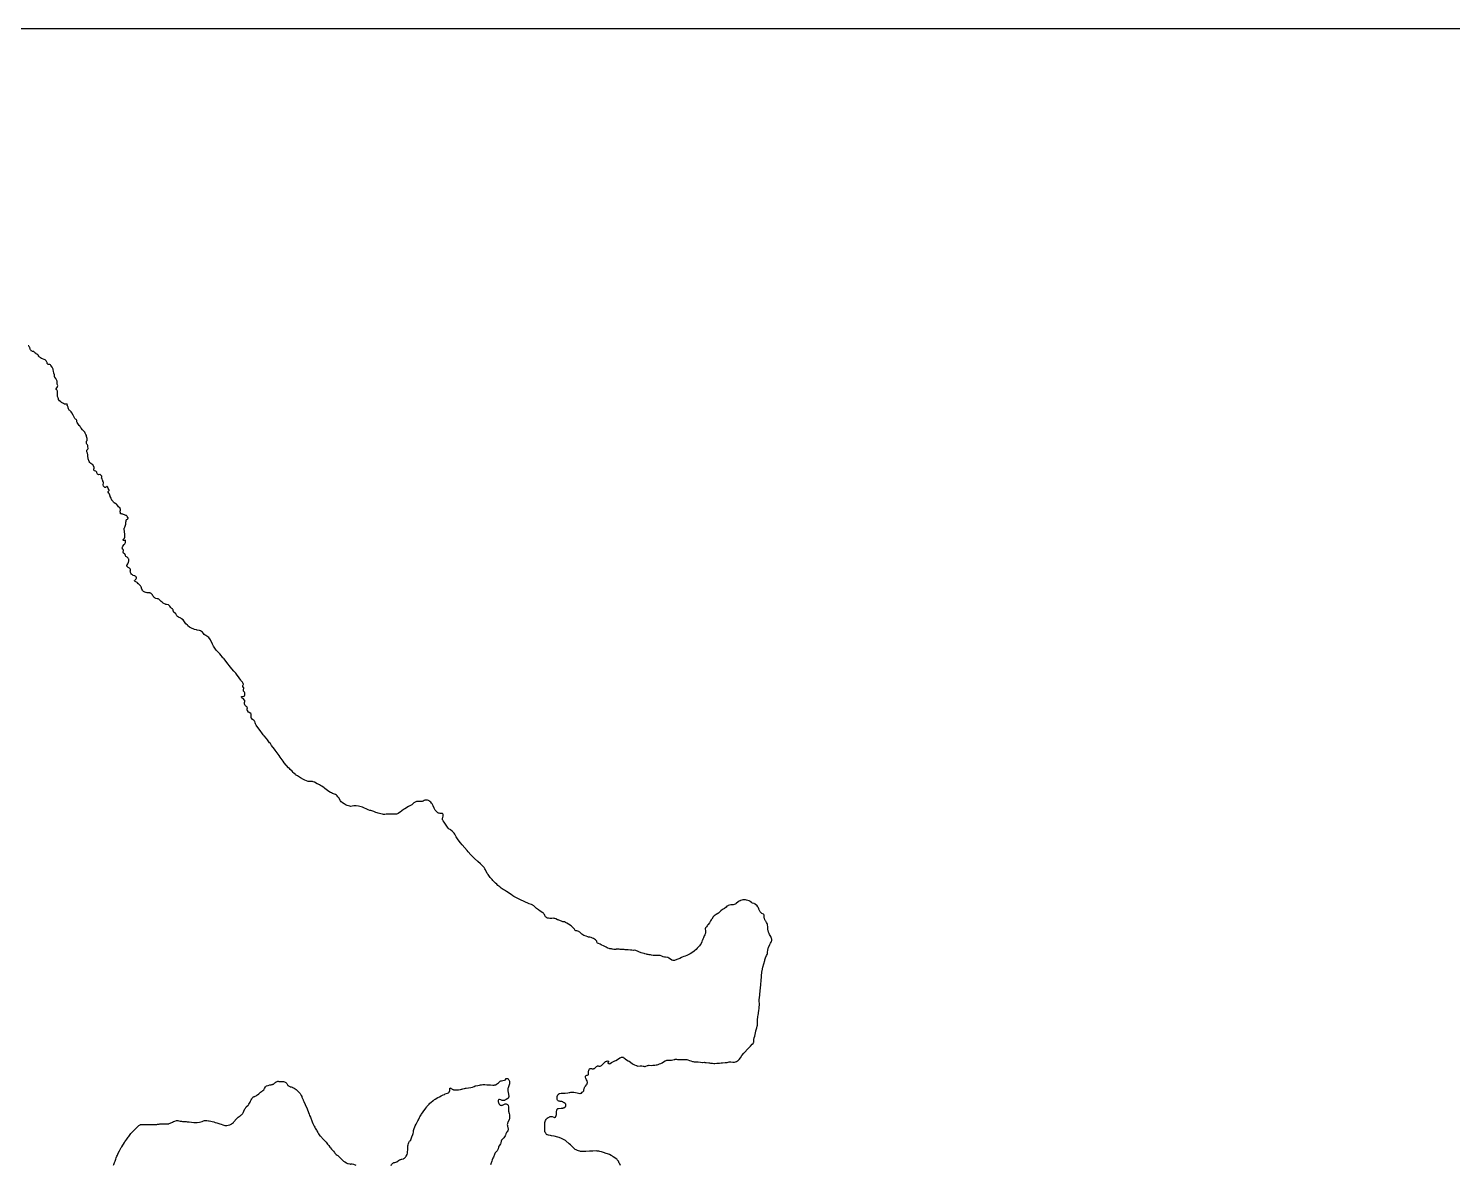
# Model space of a CAD drawing. Extents: x 0 to 800, y 146 to 730.
# Drawn here: x 416.1 to 543.7, y 628.1 to 730 of the extents above; entities that cross this region are included whole.
import ezdxf

# ---------------------------------------------------------------- set-up
doc = ezdxf.new("R2010")
doc.units = 0
doc.layers.get('0').update_dxf_attribs({"linetype": 'CONTINUOUS'})

msp = doc.modelspace()

# ---------------------------------------------------------------- linework, layer by layer
at = {"color": 7}
msp.add_lwpolyline([(0, 730), (800, 730), (800, 146), (0, 146), (0, 730)], dxfattribs=at)
at = {"color": 3}
for points in [[(469.146875, 628.03125), (469.071875, 628.159375), (469.025, 628.24375), (468.95, 628.403125), (468.921875, 628.45), (468.85, 628.53125), (468.79375, 628.584375), (468.48125, 628.803125), (468.40625, 628.85625), (468.290625, 628.91875), (468.1375, 628.996875), (468.075, 629.025), (467.76875, 629.1375), (467.709375, 629.1625), (467.51875, 629.228125), (467.425, 629.25625), (467.296875, 629.284375), (467.19375, 629.303125), (467.040625, 629.31875), (466.95625, 629.325), (466.66875, 629.303125), (466.346875, 629.296875), (466.0375, 629.275), (465.928125, 629.26875), (465.771875, 629.26875), (465.559375, 629.2875), (465.484375, 629.3), (465.371875, 629.33125), (465.275, 629.371875), (465.159375, 629.425), (465.08125, 629.46875), (465.015625, 629.515625), (464.8375, 629.69375), (464.74375, 629.778125), (464.64375, 629.884375), (464.528125, 629.978125), (464.24375, 630.228125), (464.2, 630.25625), (464.090625, 630.321875), (463.9625, 630.39375), (463.859375, 630.440625), (463.628125, 630.53125), (463.515625, 630.56875), (463.178125, 630.640625), (462.953125, 630.675), (462.85, 630.7), (462.66875, 630.753125), (462.59375, 630.76875), (462.546875, 630.784375), (462.50625, 630.815625), (462.46875, 630.85625), (462.428125, 630.915625), (462.390625, 630.99375), (462.3625, 631.084375), (462.346875, 631.19375), (462.340625, 631.271875), (462.3375, 631.540625), (462.340625, 631.625), (462.3375, 631.7125), (462.340625, 631.759375), (462.35625, 631.875), (462.38125, 631.971875), (462.4125, 632.05), (462.459375, 632.1375), (462.5125, 632.2125), (462.575, 632.271875), (462.659375, 632.325), (462.73125, 632.36875), (462.784375, 632.390625), (462.834375, 632.40625), (462.890625, 632.415625), (462.946875, 632.4125), (463.00625, 632.403125), (463.15625, 632.346875), (463.2125, 632.3375), (463.2625, 632.340625), (463.2875, 632.346875), (463.303125, 632.365625), (463.353125, 632.5125), (463.384375, 632.584375), (463.39375, 632.603125), (463.403125, 632.69375), (463.4, 632.828125), (463.40625, 632.890625), (463.415625, 632.95), (463.434375, 633.021875), (463.446875, 633.05), (463.45625, 633.06875), (463.490625, 633.10625), (463.528125, 633.128125), (463.578125, 633.140625), (463.803125, 633.15625), (463.971875, 633.171875), (464.003125, 633.18125), (464.065625, 633.209375), (464.20625, 633.303125), (464.240625, 633.3375), (464.246875, 633.3625), (464.23125, 633.459375), (464.221875, 633.5125), (464.203125, 633.55625), (464.16875, 633.59375), (464.075, 633.6375), (464.025, 633.665625), (463.95625, 633.728125), (463.934375, 633.746875), (463.878125, 633.76875), (463.7375, 633.771875), (463.671875, 633.78125), (463.6125, 633.79375), (463.559375, 633.8125), (463.521875, 633.84375), (463.4875, 633.88125), (463.4625, 633.934375), (463.453125, 633.996875), (463.45, 634.0625), (463.453125, 634.1375), (463.471875, 634.21875), (463.5, 634.290625), (463.53125, 634.353125), (463.565625, 634.403125), (463.609375, 634.44375), (463.653125, 634.46875), (463.709375, 634.4875), (463.80625, 634.5), (464.078125, 634.5), (464.175, 634.50625), (464.425, 634.55), (464.534375, 634.5625), (464.603125, 634.571875), (464.66875, 634.59375), (464.73125, 634.60625), (464.7875, 634.6125), (464.86875, 634.6125), (464.95625, 634.6), (465.2375, 634.53125), (465.484375, 634.484375), (465.534375, 634.48125), (465.5875, 634.496875), (465.63125, 634.51875), (465.709375, 634.6), (465.746875, 634.634375), (465.80625, 634.678125), (465.84375, 634.71875), (465.8625, 634.765625), (465.8875, 634.925), (465.896875, 634.975), (465.91875, 635.028125), (465.95, 635.084375), (465.9875, 635.1375), (466.08125, 635.25), (466.115625, 635.3), (466.14375, 635.346875), (466.159375, 635.4), (466.165625, 635.44375), (466.165625, 635.5), (466.1625, 635.55), (466.140625, 635.628125), (466.1, 635.715625), (466.059375, 635.7875), (466.034375, 635.8375), (466, 635.95625), (465.996875, 635.98125), (466.00625, 636.028125), (466.065625, 636.084375), (466.125, 636.121875), (466.153125, 636.13125), (466.1875, 636.1375), (466.240625, 636.16875), (466.25625, 636.190625), (466.271875, 636.240625), (466.265625, 636.309375), (466.259375, 636.346875), (466.259375, 636.45), (466.265625, 636.490625), (466.284375, 636.55625), (466.321875, 636.628125), (466.3625, 636.68125), (466.421875, 636.7125), (466.49375, 636.71875), (466.53125, 636.715625), (466.5875, 636.7), (466.653125, 636.696875), (466.703125, 636.703125), (466.746875, 636.7125), (466.803125, 636.734375), (466.865625, 636.784375), (466.978125, 636.896875), (467.0375, 636.940625), (467.06875, 636.95), (467.1, 636.953125), (467.134375, 636.95), (467.2, 636.925), (467.278125, 636.91875), (467.309375, 636.91875), (467.378125, 636.95), (467.440625, 636.99375), (467.4875, 637.040625), (467.525, 637.090625), (467.7, 637.2625), (467.803125, 637.34375), (467.83125, 637.3625), (467.8875, 637.384375), (467.93125, 637.39375), (467.990625, 637.396875), (468.021875, 637.39375), (468.046875, 637.384375), (468.065625, 637.365625), (468.071875, 637.346875), (468.075, 637.321875), (468.065625, 637.29375), (468.015625, 637.221875), (468.009375, 637.190625), (468.046875, 637.159375), (468.1125, 637.153125), (468.178125, 637.165625), (468.20625, 637.178125), (468.334375, 637.259375), (468.390625, 637.29375), (468.634375, 637.4), (468.721875, 637.440625), (468.878125, 637.53125), (469.08125, 637.665625), (469.165625, 637.7125), (469.234375, 637.7375), (469.303125, 637.74375), (469.39375, 637.728125), (469.446875, 637.68125), (469.534375, 637.6125), (469.596875, 637.56875), (469.821875, 637.421875), (469.9, 637.365625), (470.190625, 637.178125), (470.284375, 637.121875), (470.40625, 637.05625), (470.53125, 637), (470.578125, 636.98125), (470.7, 636.94375), (470.890625, 636.9625), (470.946875, 636.96875), (470.996875, 636.965625), (471.05, 636.95625), (471.1625, 636.928125), (471.228125, 636.91875), (471.284375, 636.9125), (471.340625, 636.915625), (471.396875, 636.928125), (471.5625, 636.9875), (471.621875, 637.00625), (471.675, 637.015625), (471.703125, 637.015625), (471.884375, 637.00625), (472.028125, 637.009375), (472.1375, 637.015625), (472.2125, 637.025), (472.321875, 637.04375), (472.41875, 637.065625), (472.515625, 637.090625), (472.628125, 637.128125), (472.740625, 637.16875), (472.878125, 637.225), (473.09375, 637.365625), (473.13125, 637.396875), (473.16875, 637.421875), (473.234375, 637.453125), (473.290625, 637.46875), (473.334375, 637.478125), (473.384375, 637.478125), (473.478125, 637.465625), (473.565625, 637.465625), (473.709375, 637.48125), (473.934375, 637.53125), (473.99375, 637.540625), (474.0375, 637.546875), (474.15, 637.546875), (474.259375, 637.54375), (474.428125, 637.525), (474.503125, 637.51875), (474.64375, 637.51875), (474.846875, 637.534375), (474.98125, 637.534375), (475.078125, 637.525), (475.18125, 637.496875), (475.334375, 637.440625), (475.45625, 637.403125), (475.6, 637.359375), (475.64375, 637.35), (475.734375, 637.33125), (475.815625, 637.31875), (476.09375, 637.30625), (476.31875, 637.28125), (476.4875, 637.271875), (476.509375, 637.275), (476.6625, 637.278125), (476.70625, 637.275), (476.83125, 637.259375), (477.053125, 637.24375), (477.103125, 637.2375), (477.21875, 637.2125), (477.353125, 637.19375), (477.396875, 637.1875), (477.50625, 637.18125), (477.5875, 637.18125), (477.78125, 637.190625), (478.00625, 637.209375), (478.153125, 637.21875), (478.29375, 637.228125), (478.515625, 637.253125), (478.690625, 637.275), (478.89375, 637.309375), (478.971875, 637.31875), (479.025, 637.31875), (479.215625, 637.3), (479.3, 637.296875), (479.34375, 637.303125), (479.45625, 637.328125), (479.534375, 637.35625), (479.621875, 637.396875), (479.68125, 637.434375), (479.7125, 637.459375), (479.746875, 637.49375), (479.765625, 637.515625), (479.8875, 637.69375), (480.021875, 637.88125), (480.19375, 638.1), (480.25, 638.171875), (480.540625, 638.48125), (480.615625, 638.559375), (480.79375, 638.7375), (480.95625, 638.89375), (481.021875, 638.96875), (481.075, 639.059375), (481.08125, 639.08125), (481.0875, 639.125), (481.084375, 639.33125), (481.13125, 639.471875), (481.16875, 639.6125), (481.19375, 639.690625), (481.20625, 639.740625), (481.21875, 639.821875), (481.228125, 639.88125), (481.253125, 639.971875), (481.265625, 640.05), (481.28125, 640.10625), (481.309375, 640.184375), (481.359375, 640.359375), (481.403125, 640.521875), (481.41875, 640.6), (481.425, 640.68125), (481.428125, 640.75625), (481.425, 640.915625), (481.43125, 641.046875), (481.459375, 641.378125), (481.478125, 641.509375), (481.503125, 641.640625), (481.5125, 641.70625), (481.534375, 641.9125), (481.559375, 642.103125), (481.584375, 642.315625), (481.5875, 642.375), (481.590625, 642.534375), (481.58125, 642.765625), (481.584375, 642.878125), (481.625, 643.30625), (481.66875, 643.7375), (481.69375, 643.9), (481.703125, 643.978125), (481.71875, 644.184375), (481.721875, 644.23125), (481.721875, 644.290625), (481.74375, 644.575), (481.765625, 644.96875), (481.7875, 645.1), (481.803125, 645.290625), (481.821875, 645.434375), (481.83125, 645.4875), (481.9, 645.8), (481.99375, 646.1125), (482.06875, 646.39375), (482.090625, 646.46875), (482.11875, 646.546875), (482.146875, 646.640625), (482.221875, 646.853125), (482.278125, 646.95), (482.303125, 647.05), (482.325, 647.1875), (482.334375, 647.3), (482.346875, 647.390625), (482.36875, 647.465625), (482.371875, 647.490625), (482.384375, 647.5125), (482.396875, 647.56875), (482.525, 647.840625), (482.584375, 647.971875), (482.634375, 648.0625), (482.6625, 648.103125), (482.6875, 648.15), (482.70625, 648.209375), (482.709375, 648.240625), (482.696875, 648.321875), (482.684375, 648.3875), (482.659375, 648.4625), (482.609375, 648.571875), (482.490625, 648.75), (482.45625, 648.815625), (482.4, 648.940625), (482.3625, 649.103125), (482.35625, 649.1625), (482.346875, 649.315625), (482.35, 649.375), (482.34375, 649.4625), (482.33125, 649.565625), (482.3125, 649.659375), (482.284375, 649.728125), (482.234375, 649.821875), (482.178125, 649.921875), (482.14375, 649.965625), (482.115625, 650.01875), (482.084375, 650.059375), (482.040625, 650.1625), (482.025, 650.225), (482.015625, 650.40625), (482.00625, 650.471875), (481.990625, 650.521875), (481.95, 650.5625), (481.821875, 650.621875), (481.740625, 650.675), (481.665625, 650.759375), (481.546875, 651.00625), (481.528125, 651.046875), (481.509375, 651.11875), (481.490625, 651.165625), (481.453125, 651.234375), (481.378125, 651.30625), (481.2, 651.4625), (481.14375, 651.503125), (481.11875, 651.515625), (480.975, 651.5625), (480.91875, 651.584375), (480.8875, 651.60625), (480.7625, 651.7125), (480.73125, 651.73125), (480.659375, 651.765625), (480.565625, 651.790625), (480.54375, 651.790625), (480.43125, 651.821875), (480.34375, 651.840625), (480.221875, 651.85625), (480.11875, 651.84375), (480.0125, 651.81875), (479.90625, 651.78125), (479.88125, 651.765625), (479.828125, 651.75), (479.78125, 651.725), (479.684375, 651.659375), (479.515625, 651.525), (479.46875, 651.490625), (479.425, 651.4625), (479.340625, 651.425), (479.228125, 651.403125), (479.090625, 651.403125), (479.01875, 651.39375), (478.8, 651.35), (478.746875, 651.321875), (478.684375, 651.284375), (478.60625, 651.2), (478.50625, 651.10625), (478.46875, 651.075), (478.353125, 651.003125), (478.284375, 650.96875), (478.146875, 650.875), (478.04375, 650.778125), (477.95625, 650.6875), (477.903125, 650.64375), (477.88125, 650.634375), (477.8625, 650.615625), (477.715625, 650.534375), (477.53125, 650.409375), (477.453125, 650.31875), (477.334375, 650.11875), (477.275, 650.05), (477.2125, 649.9625), (477.165625, 649.89375), (477.1125, 649.79375), (476.99375, 649.63125), (476.984375, 649.60625), (476.946875, 649.565625), (476.91875, 649.51875), (476.853125, 649.440625), (476.76875, 649.33125), (476.734375, 649.2625), (476.73125, 649.20625), (476.746875, 649.10625), (476.74375, 649.05625), (476.75, 649.028125), (476.746875, 648.9125), (476.725, 648.778125), (476.7, 648.709375), (476.653125, 648.621875), (476.571875, 648.4375), (476.525, 648.3125), (476.4875, 648.228125), (476.4625, 648.1875), (476.421875, 648.078125), (476.35625, 647.94375), (476.284375, 647.81875), (476.225, 647.7375), (476.19375, 647.70625), (476.1625, 647.6625), (476.0125, 647.5), (475.921875, 647.409375), (475.78125, 647.2875), (475.7375, 647.259375), (475.528125, 647.1), (475.38125, 647.003125), (475.2, 646.903125), (475.078125, 646.85), (474.934375, 646.790625), (474.825, 646.7625), (474.671875, 646.7125), (474.609375, 646.684375), (474.46875, 646.6), (474.275, 646.515625), (474.053125, 646.4375), (473.965625, 646.415625), (473.909375, 646.4125), (473.853125, 646.415625), (473.775, 646.43125), (473.728125, 646.453125), (473.61875, 646.534375), (473.465625, 646.63125), (473.378125, 646.671875), (473.34375, 646.68125), (473.165625, 646.69375), (473.075, 646.715625), (472.96875, 646.746875), (472.85, 646.796875), (472.68125, 646.85), (472.60625, 646.865625), (472.5125, 646.86875), (472.4, 646.86875), (472.221875, 646.859375), (472.140625, 646.85625), (472.05625, 646.859375), (471.921875, 646.878125), (471.83125, 646.903125), (471.703125, 646.921875), (471.60625, 646.94375), (471.553125, 646.95), (471.528125, 646.959375), (471.453125, 646.971875), (471.30625, 647.00625), (471.259375, 647.021875), (471.096875, 647.065625), (470.978125, 647.103125), (470.78125, 647.18125), (470.715625, 647.2125), (470.509375, 647.290625), (470.3625, 647.321875), (470.296875, 647.31875), (470.14375, 647.328125), (470.0375, 647.34375), (469.8125, 647.3625), (469.709375, 647.359375), (469.559375, 647.36875), (469.475, 647.3875), (469.3625, 647.396875), (469.28125, 647.396875), (469.2, 647.3875), (469.096875, 647.4), (469.03125, 647.4125), (468.95625, 647.41875), (468.746875, 647.415625), (468.703125, 647.40625), (468.659375, 647.40625), (468.6375, 647.403125), (468.55, 647.40625), (468.40625, 647.428125), (468.378125, 647.4375), (468.325, 647.440625), (468.175, 647.465625), (468.128125, 647.48125), (468.009375, 647.5125), (467.95, 647.540625), (467.84375, 647.60625), (467.6625, 647.6875), (467.390625, 647.825), (467.303125, 647.86875), (467.16875, 647.91875), (467.0875, 647.965625), (467.046875, 648.003125), (467.01875, 648.04375), (467, 648.128125), (466.9625, 648.2), (466.88125, 648.275), (466.809375, 648.321875), (466.70625, 648.371875), (466.625, 648.415625), (466.578125, 648.440625), (466.509375, 648.465625), (466.375, 648.496875), (466.275, 648.503125), (466.203125, 648.525), (466.046875, 648.59375), (465.859375, 648.6625), (465.765625, 648.70625), (465.68125, 648.75625), (465.609375, 648.821875), (465.48125, 648.95625), (465.421875, 648.99375), (465.3875, 649.009375), (465.221875, 649.05625), (465.2, 649.05625), (465.140625, 649.078125), (465.084375, 649.1125), (465, 649.20625), (464.9, 649.334375), (464.775, 649.459375), (464.709375, 649.515625), (464.471875, 649.678125), (464.325, 649.7625), (464.209375, 649.815625), (464.125, 649.865625), (464.065625, 649.884375), (463.984375, 649.884375), (463.95625, 649.890625), (463.85625, 649.940625), (463.615625, 650.025), (463.540625, 650.046875), (463.4875, 650.0625), (463.325, 650.146875), (463.25, 650.175), (463.1875, 650.1875), (463.109375, 650.190625), (462.96875, 650.171875), (462.853125, 650.171875), (462.8, 650.175), (462.671875, 650.19375), (462.58125, 650.215625), (462.53125, 650.2375), (462.50625, 650.253125), (462.4625, 650.290625), (462.425, 650.3375), (462.390625, 650.396875), (462.3625, 650.459375), (462.309375, 650.54375), (462.275, 650.59375), (462.228125, 650.640625), (462.16875, 650.6875), (461.940625, 650.840625), (461.775, 650.965625), (461.590625, 651.084375), (461.490625, 651.178125), (461.40625, 651.271875), (461.365625, 651.309375), (461.315625, 651.334375), (461.275, 651.365625), (461.146875, 651.41875), (460.95625, 651.490625), (460.125, 651.878125), (459.80625, 652.03125), (459.58125, 652.153125), (459.484375, 652.2125), (459.34375, 652.315625), (458.9125, 652.59375), (458.721875, 652.709375), (458.609375, 652.778125), (458.440625, 652.9), (458.303125, 653.009375), (458.15, 653.140625), (458.034375, 653.246875), (457.928125, 653.35625), (457.6875, 653.596875), (457.61875, 653.675), (457.528125, 653.7625), (457.459375, 653.84375), (457.25625, 654.1125), (457.190625, 654.209375), (457.025, 654.528125), (456.971875, 654.63125), (456.9, 654.7375), (456.846875, 654.803125), (456.696875, 654.9625), (456.578125, 655.08125), (456.340625, 655.2875), (456.053125, 655.55), (455.959375, 655.64375), (455.775, 655.815625), (455.71875, 655.875), (455.484375, 656.153125), (455.384375, 656.284375), (454.953125, 656.796875), (454.790625, 656.975), (454.590625, 657.225), (454.5125, 657.328125), (454.4, 657.50625), (454.271875, 657.73125), (454.21875, 657.81875), (454.096875, 657.959375), (454.053125, 658.003125), (453.903125, 658.125), (453.853125, 658.14375), (453.771875, 658.2), (453.690625, 658.275), (453.615625, 658.365625), (453.315625, 658.81875), (453.225, 658.9375), (453.196875, 658.98125), (453.175, 659.025), (453.165625, 659.075), (453.165625, 659.125), (453.171875, 659.175), (453.19375, 659.246875), (453.2375, 659.34375), (453.25, 659.39375), (453.25, 659.46875), (453.2375, 659.509375), (453.20625, 659.553125), (453.190625, 659.56875), (453.171875, 659.578125), (453.090625, 659.6), (453.040625, 659.60625), (452.9625, 659.603125), (452.878125, 659.615625), (452.821875, 659.634375), (452.765625, 659.665625), (452.696875, 659.71875), (452.609375, 659.80625), (452.584375, 659.821875), (452.525, 659.8875), (452.48125, 659.95), (452.415625, 660.06875), (452.334375, 660.265625), (452.290625, 660.390625), (452.25625, 660.453125), (452.2, 660.53125), (452.121875, 660.615625), (452.046875, 660.678125), (451.984375, 660.71875), (451.915625, 660.753125), (451.81875, 660.790625), (451.746875, 660.803125), (451.675, 660.803125), (451.640625, 660.8), (451.58125, 660.78125), (451.525, 660.75625), (451.43125, 660.7), (451.365625, 660.671875), (451.33125, 660.665625), (451.259375, 660.66875), (451.15625, 660.678125), (451.00625, 660.68125), (450.93125, 660.675), (450.853125, 660.659375), (450.775, 660.634375), (450.715625, 660.60625), (450.659375, 660.578125), (450.60625, 660.540625), (450.490625, 660.44375), (450.4125, 660.38125), (450.134375, 660.215625), (449.790625, 660.021875), (449.68125, 659.953125), (449.384375, 659.715625), (449.325, 659.671875), (449.2, 659.596875), (449.14375, 659.571875), (449.05625, 659.546875), (448.9625, 659.53125), (448.79375, 659.521875), (448.571875, 659.521875), (448.271875, 659.5375), (448.228125, 659.5375), (448.11875, 659.528125), (448.003125, 659.503125), (447.965625, 659.496875), (447.896875, 659.5), (447.796875, 659.521875), (447.6375, 659.575), (447.409375, 659.628125), (447.309375, 659.653125), (447.20625, 659.6875), (447.0125, 659.7625), (446.7375, 659.853125), (446.65625, 659.871875), (446.496875, 659.928125), (446.396875, 659.971875), (446.125, 660.10625), (446.00625, 660.153125), (445.88125, 660.19375), (445.65, 660.24375), (445.4375, 660.278125), (445.36875, 660.28125), (445.23125, 660.28125), (445.06875, 660.25), (444.959375, 660.234375), (444.878125, 660.2375), (444.74375, 660.26875), (444.628125, 660.303125), (444.525, 660.353125), (444.4625, 660.3875), (444.35, 660.46875), (444.21875, 660.540625), (444.16875, 660.575), (444.1, 660.634375), (444.0375, 660.715625), (443.875, 660.9875), (443.803125, 661.096875), (443.74375, 661.16875), (443.68125, 661.234375), (443.6625, 661.246875), (443.578125, 661.29375), (443.325, 661.39375), (443.221875, 661.434375), (443.134375, 661.478125), (442.98125, 661.565625), (442.859375, 661.65), (442.6375, 661.828125), (442.56875, 661.890625), (442.365625, 662.04375), (442.25, 662.11875), (442.15625, 662.165625), (442.015625, 662.221875), (441.94375, 662.253125), (441.690625, 662.396875), (441.584375, 662.446875), (441.534375, 662.4625), (441.478125, 662.475), (441.421875, 662.475), (441.321875, 662.453125), (441.29375, 662.45), (441.21875, 662.45), (441.165625, 662.453125), (441.11875, 662.465625), (440.828125, 662.5875), (440.7125, 662.634375), (440.43125, 662.79375), (440.165625, 662.978125), (440, 663.06875), (439.9625, 663.10625), (439.846875, 663.2125), (439.8, 663.259375), (439.690625, 663.384375), (439.528125, 663.54375), (439.45, 663.621875), (439.378125, 663.7), (438.99375, 664.15), (438.8875, 664.278125), (438.79375, 664.415625), (438.709375, 664.51875), (438.628125, 664.63125), (438.521875, 664.7875), (438.159375, 665.259375), (438.1, 665.35), (437.853125, 665.68125), (437.784375, 665.796875), (437.74375, 665.85625), (437.659375, 665.94375), (437.471875, 666.2), (437.3875, 666.3125), (437.19375, 666.55), (437.10625, 666.65), (437.021875, 666.75), (436.81875, 667.021875), (436.61875, 667.315625), (436.478125, 667.503125), (436.440625, 667.565625), (436.409375, 667.63125), (436.38125, 667.7375), (436.34375, 667.853125), (436.33125, 667.878125), (436.3, 667.921875), (436.24375, 667.965625), (436.15, 668.025), (436.109375, 668.059375), (436.046875, 668.140625), (436.025, 668.1875), (436.0125, 668.2375), (436.0125, 668.2875), (436.025, 668.371875), (436.025, 668.428125), (436.0125, 668.50625), (435.9875, 668.55), (435.83125, 668.646875), (435.778125, 668.690625), (435.696875, 668.81875), (435.675, 668.865625), (435.65625, 668.940625), (435.6625, 668.984375), (435.678125, 669.065625), (435.675, 669.1125), (435.6625, 669.13125), (435.603125, 669.184375), (435.5375, 669.225), (435.484375, 669.275), (435.45, 669.325), (435.409375, 669.428125), (435.409375, 669.471875), (435.41875, 669.540625), (435.440625, 669.63125), (435.45, 669.715625), (435.428125, 669.759375), (435.315625, 669.896875), (435.25625, 669.95), (435.1625, 670.053125), (435.165625, 670.075), (435.209375, 670.1), (435.34375, 670.103125), (435.390625, 670.1125), (435.428125, 670.146875), (435.453125, 670.215625), (435.465625, 670.290625), (435.4625, 670.35625), (435.446875, 670.409375), (435.425, 670.4625), (435.371875, 670.521875), (435.346875, 670.565625), (435.33125, 670.690625), (435.33125, 670.740625), (435.35, 670.8125), (435.35, 670.859375), (435.3375, 670.903125), (435.278125, 670.996875), (435.265625, 671.01875), (435.265625, 671.046875), (435.271875, 671.071875), (435.315625, 671.128125), (435.321875, 671.15), (435.325, 671.171875), (435.30625, 671.253125), (435.278125, 671.309375), (435.24375, 671.3625), (435.121875, 671.503125), (435.08125, 671.55625), (434.953125, 671.765625), (434.709375, 672.0875), (434.640625, 672.175), (434.471875, 672.35), (434.284375, 672.565625), (434.171875, 672.725), (433.846875, 673.140625), (433.596875, 673.45625), (433.525, 673.521875), (433.4875, 673.55625), (433.41875, 673.653125), (433.3375, 673.759375), (433.21875, 673.9), (433.059375, 674.0625), (432.925, 674.225), (432.834375, 674.334375), (432.765625, 674.43125), (432.65625, 674.603125), (432.5625, 674.76875), (432.371875, 675.175), (432.328125, 675.25625), (432.296875, 675.3), (432.215625, 675.3875), (432.140625, 675.45), (432.05625, 675.5), (431.95625, 675.55), (431.884375, 675.590625), (431.815625, 675.640625), (431.7375, 675.725), (431.646875, 675.853125), (431.58125, 675.928125), (431.521875, 675.965625), (431.490625, 675.984375), (431.3875, 676.01875), (431.171875, 676.040625), (431.115625, 676.053125), (430.9375, 676.10625), (430.871875, 676.121875), (430.66875, 676.20625), (430.603125, 676.240625), (430.490625, 676.315625), (430.35625, 676.428125), (430.296875, 676.48125), (430.171875, 676.60625), (430.103125, 676.684375), (430.0375, 676.76875), (429.9125, 676.95625), (429.784375, 677.065625), (429.715625, 677.103125), (429.50625, 677.1875), (429.40625, 677.25), (429.375, 677.2875), (429.35, 677.33125), (429.309375, 677.4375), (429.284375, 677.484375), (429.25, 677.521875), (429.128125, 677.609375), (429.09375, 677.646875), (429.06875, 677.690625), (429.059375, 677.7125), (429.0375, 677.80625), (429.01875, 677.85625), (428.996875, 677.896875), (428.96875, 677.934375), (428.95, 677.953125), (428.88125, 677.99375), (428.821875, 678.040625), (428.78125, 678.096875), (428.7375, 678.178125), (428.68125, 678.25), (428.646875, 678.28125), (428.59375, 678.303125), (428.421875, 678.328125), (428.375, 678.340625), (428.328125, 678.359375), (428.253125, 678.4), (428.1375, 678.46875), (428.03125, 678.546875), (427.953125, 678.61875), (427.840625, 678.734375), (427.78125, 678.784375), (427.75, 678.80625), (427.690625, 678.83125), (427.58125, 678.85625), (427.475, 678.8875), (427.4125, 678.9125), (427.353125, 678.953125), (427.296875, 679.003125), (427.25, 679.059375), (427.2125, 679.1125), (427.1625, 679.209375), (427.128125, 679.25625), (427.08125, 679.303125), (427.01875, 679.346875), (426.959375, 679.36875), (426.921875, 679.38125), (426.684375, 679.396875), (426.60625, 679.40625), (426.565625, 679.415625), (426.49375, 679.44375), (426.428125, 679.471875), (426.378125, 679.50625), (426.31875, 679.565625), (426.275, 679.61875), (426.225, 679.709375), (426.153125, 679.9125), (426.13125, 679.959375), (426.103125, 680.003125), (426.065625, 680.04375), (425.96875, 680.1375), (425.915625, 680.184375), (425.89375, 680.2), (425.8375, 680.26875), (425.7875, 680.315625), (425.615625, 680.396875), (425.575, 680.434375), (425.56875, 680.453125), (425.565625, 680.475), (425.575, 680.5), (425.609375, 680.54375), (425.6875, 680.61875), (425.715625, 680.653125), (425.73125, 680.709375), (425.725, 680.7625), (425.70625, 680.803125), (425.69375, 680.825), (425.675, 680.84375), (425.63125, 680.878125), (425.578125, 680.903125), (425.44375, 680.953125), (425.378125, 680.990625), (425.328125, 681.028125), (425.2875, 681.071875), (425.228125, 681.153125), (425.196875, 681.221875), (425.1875, 681.26875), (425.184375, 681.315625), (425.196875, 681.43125), (425.196875, 681.459375), (425.190625, 681.4875), (425.175, 681.5375), (425.153125, 681.5625), (425.103125, 681.609375), (425.003125, 681.6625), (424.940625, 681.703125), (424.896875, 681.746875), (424.88125, 681.76875), (424.871875, 681.81875), (424.875, 681.846875), (424.95625, 681.9875), (425.021875, 682.121875), (425.034375, 682.15), (425.046875, 682.2125), (425.05625, 682.284375), (425.05625, 682.321875), (425.040625, 682.390625), (425.03125, 682.425), (424.996875, 682.484375), (424.946875, 682.5375), (424.89375, 682.584375), (424.79375, 682.65625), (424.75625, 682.69375), (424.74375, 682.71875), (424.715625, 682.81875), (424.7, 682.84375), (424.584375, 682.95625), (424.55625, 682.996875), (424.546875, 683.065625), (424.553125, 683.09375), (424.578125, 683.1375), (424.584375, 683.1625), (424.584375, 683.1875), (424.575, 683.21875), (424.546875, 683.25625), (424.49375, 683.309375), (424.46875, 683.353125), (424.459375, 683.378125), (424.4625, 683.434375), (424.478125, 683.490625), (424.515625, 683.559375), (424.61875, 683.709375), (424.690625, 683.7875), (424.71875, 683.828125), (424.73125, 683.853125), (424.7375, 683.884375), (424.75, 683.984375), (424.75, 684.034375), (424.746875, 684.078125), (424.73125, 684.096875), (424.709375, 684.10625), (424.640625, 684.075), (424.590625, 684.071875), (424.565625, 684.08125), (424.55, 684.103125), (424.5375, 684.153125), (424.546875, 684.175), (424.61875, 684.25), (424.653125, 684.2875), (424.66875, 684.3125), (424.6875, 684.359375), (424.703125, 684.459375), (424.70625, 684.56875), (424.703125, 684.65), (424.69375, 684.69375), (424.675, 684.753125), (424.665625, 684.80625), (424.66875, 684.91875), (424.6375, 685.0625), (424.634375, 685.10625), (424.64375, 685.175), (424.659375, 685.225), (424.690625, 685.275), (424.73125, 685.35625), (424.759375, 685.446875), (424.778125, 685.546875), (424.778125, 685.65), (424.79375, 685.728125), (424.81875, 685.8), (424.825, 685.825), (424.825, 685.903125), (424.834375, 685.928125), (424.853125, 685.95625), (424.921875, 685.99375), (424.9625, 686.028125), (424.975, 686.04375), (424.98125, 686.071875), (424.978125, 686.103125), (424.9625, 686.146875), (424.90625, 686.234375), (424.871875, 686.275), (424.834375, 686.30625), (424.784375, 686.33125), (424.675, 686.365625), (424.571875, 686.41875), (424.503125, 686.44375), (424.459375, 686.453125), (424.384375, 686.45625), (424.334375, 686.465625), (424.3125, 686.48125), (424.303125, 686.5), (424.290625, 686.55625), (424.278125, 686.640625), (424.275, 686.7125), (424.275, 686.7375), (424.29375, 686.78125), (424.303125, 686.81875), (424.29375, 686.890625), (424.2875, 686.915625), (424.259375, 686.9625), (424.128125, 687.103125), (424.05625, 687.190625), (423.984375, 687.29375), (423.934375, 687.334375), (423.884375, 687.36875), (423.74375, 687.453125), (423.6875, 687.50625), (423.640625, 687.575), (423.540625, 687.690625), (423.525, 687.7125), (423.503125, 687.765625), (423.471875, 687.884375), (423.3875, 688.01875), (423.3625, 688.065625), (423.31875, 688.234375), (423.296875, 688.278125), (423.2625, 688.325), (423.2125, 688.421875), (423.209375, 688.475), (423.215625, 688.496875), (423.2625, 688.534375), (423.278125, 688.55625), (423.278125, 688.584375), (423.253125, 688.6625), (423.209375, 688.75), (423.18125, 688.828125), (423.165625, 688.85625), (423.1125, 688.90625), (423.084375, 688.915625), (423.040625, 688.903125), (422.975, 688.85625), (422.953125, 688.84375), (422.9, 688.84375), (422.878125, 688.85625), (422.853125, 688.871875), (422.8, 688.928125), (422.7875, 688.95), (422.7625, 689.071875), (422.759375, 689.096875), (422.778125, 689.2125), (422.778125, 689.284375), (422.76875, 689.3125), (422.734375, 689.38125), (422.709375, 689.453125), (422.703125, 689.5), (422.665625, 689.59375), (422.609375, 689.678125), (422.60625, 689.7), (422.6375, 689.746875), (422.64375, 689.765625), (422.64375, 689.809375), (422.63125, 689.840625), (422.60625, 689.88125), (422.546875, 689.94375), (422.503125, 689.971875), (422.478125, 689.984375), (422.45, 689.990625), (422.340625, 689.978125), (422.29375, 689.984375), (422.25625, 690.021875), (422.203125, 690.090625), (422.184375, 690.134375), (422.18125, 690.20625), (422.1625, 690.25), (422.10625, 690.2875), (422.084375, 690.296875), (421.9875, 690.325), (421.94375, 690.353125), (421.925, 690.375), (421.90625, 690.421875), (421.90625, 690.45), (421.915625, 690.496875), (421.93125, 690.54375), (421.940625, 690.5875), (421.934375, 690.63125), (421.840625, 690.846875), (421.828125, 690.8625), (421.653125, 690.96875), (421.575, 691.034375), (421.546875, 691.071875), (421.5, 691.171875), (421.45, 691.253125), (421.428125, 691.3), (421.4, 691.396875), (421.365625, 691.6625), (421.365625, 691.7875), (421.359375, 691.84375), (421.34375, 691.90625), (421.29375, 692.028125), (421.278125, 692.096875), (421.284375, 692.128125), (421.3, 692.171875), (421.38125, 692.271875), (421.40625, 692.315625), (421.4125, 692.340625), (421.409375, 692.36875), (421.378125, 692.46875), (421.375, 692.496875), (421.38125, 692.546875), (421.38125, 692.56875), (421.371875, 692.596875), (421.34375, 692.646875), (421.29375, 692.7125), (421.26875, 692.778125), (421.25625, 692.84375), (421.253125, 692.9), (421.2625, 692.975), (421.303125, 693.05625), (421.315625, 693.084375), (421.328125, 693.1375), (421.328125, 693.1625), (421.315625, 693.234375), (421.2875, 693.3125), (421.265625, 693.409375), (421.24375, 693.484375), (421.209375, 693.571875), (421.128125, 693.715625), (421.1, 693.78125), (421.071875, 693.828125), (421.025, 693.8875), (420.9875, 693.921875), (420.921875, 693.96875), (420.884375, 694), (420.790625, 694.15), (420.746875, 694.215625), (420.696875, 694.278125), (420.65, 694.353125), (420.609375, 694.39375), (420.478125, 694.578125), (420.43125, 694.646875), (420.4, 694.71875), (420.39375, 694.8), (420.390625, 694.83125), (420.359375, 694.890625), (420.33125, 694.925), (420.275, 694.971875), (420.2375, 694.990625), (420.196875, 695.028125), (420.140625, 695.125), (420.09375, 695.24375), (420.053125, 695.321875), (419.9375, 695.515625), (419.865625, 695.61875), (419.821875, 695.66875), (419.753125, 695.725), (419.715625, 695.759375), (419.665625, 695.834375), (419.64375, 695.878125), (419.625, 695.990625), (419.60625, 696.046875), (419.5375, 696.146875), (419.525, 696.190625), (419.528125, 696.2125), (419.540625, 696.234375), (419.54375, 696.25625), (419.521875, 696.3), (419.484375, 696.31875), (419.359375, 696.303125), (419.315625, 696.303125), (419.271875, 696.315625), (419.184375, 696.365625), (419.11875, 696.409375), (419.021875, 696.440625), (418.95, 696.509375), (418.834375, 696.609375), (418.75, 696.7375), (418.73125, 696.784375), (418.703125, 696.8875), (418.65625, 697), (418.65, 697.028125), (418.640625, 697.190625), (418.646875, 697.4625), (418.646875, 697.484375), (418.628125, 697.534375), (418.59375, 697.58125), (418.5375, 697.625), (418.528125, 697.646875), (418.53125, 697.69375), (418.59375, 697.765625), (418.621875, 697.809375), (418.678125, 697.96875), (418.659375, 698.046875), (418.63125, 698.109375), (418.621875, 698.15625), (418.625, 698.2375), (418.6125, 698.365625), (418.59375, 698.440625), (418.575, 698.484375), (418.5, 698.596875), (418.403125, 698.715625), (418.378125, 698.7625), (418.371875, 698.8125), (418.38125, 698.93125), (418.33125, 699.1), (418.30625, 699.25625), (418.28125, 699.371875), (418.253125, 699.453125), (418.20625, 699.559375), (418.16875, 699.625), (418.046875, 699.784375), (418.0125, 699.821875), (417.959375, 699.85), (417.90625, 699.865625), (417.828125, 699.871875), (417.8, 699.88125), (417.775, 699.89375), (417.75625, 699.909375), (417.73125, 699.953125), (417.715625, 700.034375), (417.709375, 700.0625), (417.665625, 700.14375), (417.63125, 700.190625), (417.546875, 700.26875), (417.465625, 700.309375), (417.309375, 700.3625), (417.209375, 700.403125), (417.140625, 700.4625), (417.0625, 700.50625), (417.009375, 700.559375), (416.978125, 700.596875), (416.921875, 700.69375), (416.878125, 700.746875), (416.853125, 700.765625), (416.796875, 700.790625), (416.74375, 700.80625), (416.7, 700.834375), (416.6375, 700.921875), (416.59375, 700.96875), (416.54375, 701.003125), (416.51875, 701.015625), (416.409375, 701.034375), (416.365625, 701.05), (416.325, 701.071875), (416.2875, 701.10625), (416.228125, 701.184375), (416.19375, 701.25), (416.159375, 701.375), (416.14375, 701.421875), (416.11875, 701.46875), (416.090625, 701.509375), (416.071875, 701.525), (416.034375, 701.546875)], [(423.684375, 628.0375), (423.71875, 628.125), (423.775, 628.2875), (423.8125, 628.41875), (423.875, 628.596875), (423.915625, 628.70625), (423.9875, 628.8625), (424.021875, 628.946875), (424.096875, 629.11875), (424.215625, 629.35), (424.284375, 629.471875), (424.365625, 629.628125), (424.415625, 629.709375), (424.653125, 630.08125), (424.69375, 630.146875), (424.775, 630.259375), (424.8625, 630.390625), (424.978125, 630.553125), (425.0375, 630.634375), (425.1125, 630.725), (425.24375, 630.890625), (425.353125, 631.00625), (425.465625, 631.128125), (425.55, 631.21875), (425.6125, 631.28125), (425.7125, 631.375), (425.825, 631.48125), (425.953125, 631.6), (426.003125, 631.646875), (426.059375, 631.684375), (426.103125, 631.7), (426.15, 631.709375), (426.265625, 631.703125), (426.26875, 631.7), (426.34375, 631.7), (426.44375, 631.703125), (426.559375, 631.7125), (426.60625, 631.7125), (426.675, 631.709375), (426.840625, 631.703125), (426.859375, 631.696875), (426.93125, 631.7), (426.95, 631.696875), (427.003125, 631.69375), (427.08125, 631.69375), (427.19375, 631.6875), (427.278125, 631.690625), (427.4, 631.696875), (427.55, 631.7125), (427.63125, 631.725), (427.6875, 631.73125), (427.740625, 631.73125), (427.771875, 631.734375), (427.821875, 631.746875), (427.853125, 631.75), (428.0625, 631.75625), (428.084375, 631.753125), (428.1125, 631.75625), (428.278125, 631.746875), (428.50625, 631.759375), (428.584375, 631.76875), (428.628125, 631.75), (428.6625, 631.778125), (428.753125, 631.8125), (428.95625, 631.921875), (429.053125, 631.9625), (429.1625, 632), (429.31875, 632.04375), (429.390625, 632.05625), (429.45, 632.05625), (429.54375, 632.0375), (429.6625, 632.0125), (429.78125, 631.990625), (429.859375, 631.98125), (430.025, 631.975), (430.2, 631.9625), (430.275, 631.953125), (430.453125, 631.928125), (430.8875, 631.890625), (431, 631.884375), (431.06875, 631.8875), (431.178125, 631.8875), (431.390625, 631.91875), (431.6125, 631.978125), (431.74375, 632.025), (431.846875, 632.046875), (431.940625, 632.05), (432.034375, 632.04375), (432.190625, 632.040625), (432.259375, 632.0375), (432.396875, 632.0125), (432.53125, 631.98125), (432.665625, 631.940625), (432.784375, 631.89375), (432.940625, 631.85), (433.221875, 631.75), (433.34375, 631.715625), (433.465625, 631.66875), (433.65, 631.61875), (433.7125, 631.60625), (433.809375, 631.603125), (433.840625, 631.603125), (433.9625, 631.625), (434.11875, 631.678125), (434.221875, 631.728125), (434.26875, 631.75625), (434.353125, 631.821875), (434.434375, 631.890625), (434.471875, 631.93125), (434.70625, 632.203125), (434.76875, 632.28125), (434.84375, 632.35), (435.03125, 632.484375), (435.090625, 632.528125), (435.14375, 632.575), (435.178125, 632.609375), (435.228125, 632.665625), (435.2625, 632.709375), (435.290625, 632.75625), (435.36875, 632.9), (435.459375, 633.090625), (435.48125, 633.13125), (435.50625, 633.175), (435.55, 633.234375), (435.58125, 633.271875), (435.746875, 633.440625), (435.78125, 633.46875), (435.809375, 633.509375), (435.871875, 633.609375), (435.928125, 633.70625), (435.965625, 633.796875), (435.996875, 633.865625), (436.025, 633.9125), (436.078125, 633.9875), (436.11875, 634.046875), (436.190625, 634.1375), (436.24375, 634.196875), (436.284375, 634.221875), (436.334375, 634.225), (436.384375, 634.24375), (436.4625, 634.278125), (436.528125, 634.31875), (436.596875, 634.3625), (436.70625, 634.446875), (436.865625, 634.5875), (436.95625, 634.653125), (437, 634.6875), (437.065625, 634.74375), (437.146875, 634.821875), (437.18125, 634.859375), (437.221875, 634.91875), (437.30625, 635.06875), (437.33125, 635.103125), (437.38125, 635.159375), (437.403125, 635.16875), (437.5, 635.184375), (437.546875, 635.196875), (437.6875, 635.24375), (437.734375, 635.25625), (437.80625, 635.259375), (437.875, 635.275), (437.946875, 635.29375), (437.971875, 635.303125), (438.009375, 635.325), (438.05, 635.353125), (438.153125, 635.4375), (438.253125, 635.509375), (438.271875, 635.521875), (438.340625, 635.559375), (438.403125, 635.584375), (438.428125, 635.5875), (438.5, 635.565625), (438.528125, 635.559375), (438.584375, 635.55625), (438.665625, 635.553125), (438.859375, 635.546875), (438.909375, 635.54375), (439.00625, 635.51875), (439.078125, 635.49375), (439.121875, 635.475), (439.140625, 635.4625), (439.184375, 635.415625), (439.2125, 635.38125), (439.265625, 635.271875), (439.275, 635.253125), (439.309375, 635.209375), (439.328125, 635.190625), (439.371875, 635.15625), (439.421875, 635.128125), (439.478125, 635.10625), (439.51875, 635.090625), (439.61875, 635.06875), (439.690625, 635.05), (439.740625, 635.03125), (439.828125, 634.98125), (439.878125, 634.953125), (440.065625, 634.825), (440.15625, 634.753125), (440.240625, 634.671875), (440.278125, 634.63125), (440.334375, 634.559375), (440.4, 634.46875), (440.496875, 634.3125), (440.55625, 634.2), (440.575, 634.15625), (440.6, 634.0875), (440.66875, 633.921875), (440.678125, 633.878125), (440.728125, 633.759375), (440.8625, 633.490625), (441.053125, 633.096875), (441.08125, 633.028125), (441.225, 632.6125), (441.2625, 632.515625), (441.3375, 632.346875), (441.5, 631.934375), (441.559375, 631.79375), (441.665625, 631.559375), (441.715625, 631.465625), (441.765625, 631.375), (441.884375, 631.184375), (441.9125, 631.1375), (441.9875, 630.990625), (442.0625, 630.86875), (442.190625, 630.696875), (442.225, 630.65625), (442.51875, 630.34375), (442.646875, 630.209375), (442.740625, 630.10625), (442.878125, 629.94375), (442.978125, 629.815625), (443.075, 629.678125), (443.11875, 629.61875), (443.234375, 629.484375), (443.34375, 629.371875), (443.396875, 629.315625), (443.48125, 629.2), (443.534375, 629.134375), (443.615625, 629.046875), (443.65625, 629.009375), (443.740625, 628.953125), (443.78125, 628.925), (443.9125, 628.809375), (443.984375, 628.7375), (444.153125, 628.5625), (444.215625, 628.5), (444.303125, 628.421875), (444.415625, 628.346875), (444.571875, 628.253125), (444.609375, 628.23125), (444.659375, 628.20625), (444.703125, 628.196875), (444.73125, 628.19375), (444.859375, 628.159375), (444.925, 628.15), (444.95, 628.153125), (445, 628.165625), (445.08125, 628.16875), (445.20625, 628.134375), (445.41875, 628.05625)], [(448.571875, 628.025), (448.6125, 628.11875), (448.65, 628.165625), (448.690625, 628.2), (448.7375, 628.23125), (448.78125, 628.25625), (448.821875, 628.278125), (448.890625, 628.296875), (449.003125, 628.315625), (449.06875, 628.34375), (449.234375, 628.465625), (449.278125, 628.496875), (449.340625, 628.53125), (449.3875, 628.553125), (449.453125, 628.575), (449.496875, 628.584375), (449.521875, 628.590625), (449.6375, 628.609375), (449.678125, 628.621875), (449.71875, 628.646875), (449.775, 628.69375), (449.85, 628.759375), (449.903125, 628.81875), (449.925, 628.859375), (449.99375, 629.021875), (450.025, 629.140625), (450.034375, 629.1875), (450.034375, 629.209375), (450.05625, 629.446875), (450.0625, 629.565625), (450.065625, 629.665625), (450.071875, 629.740625), (450.078125, 629.784375), (450.096875, 629.865625), (450.1375, 629.990625), (450.159375, 630.0875), (450.184375, 630.15625), (450.209375, 630.19375), (450.240625, 630.228125), (450.33125, 630.3), (450.34375, 630.31875), (450.378125, 630.41875), (450.425, 630.590625), (450.503125, 630.796875), (450.53125, 630.878125), (450.5625, 631.009375), (450.590625, 631.153125), (450.6125, 631.24375), (450.646875, 631.35), (450.703125, 631.503125), (450.734375, 631.571875), (450.8125, 631.740625), (450.865625, 631.840625), (450.971875, 632.01875), (451.025, 632.1125), (451.05625, 632.175), (451.115625, 632.321875), (451.1375, 632.375), (451.190625, 632.471875), (451.253125, 632.571875), (451.2875, 632.61875), (451.428125, 632.825), (451.68125, 633.1625), (451.759375, 633.271875), (451.815625, 633.35), (451.909375, 633.465625), (451.96875, 633.53125), (452.05, 633.615625), (452.115625, 633.678125), (452.3375, 633.85625), (452.3875, 633.896875), (452.4625, 633.95), (452.515625, 633.984375), (452.759375, 634.1125), (452.9125, 634.184375), (453.046875, 634.25625), (453.23125, 634.35), (453.340625, 634.403125), (453.425, 634.440625), (453.6375, 634.51875), (453.703125, 634.546875), (453.740625, 634.571875), (453.7875, 634.621875), (453.8, 634.640625), (453.80625, 634.6625), (453.81875, 634.753125), (453.825, 634.803125), (453.821875, 634.846875), (453.828125, 634.91875), (453.834375, 634.9375), (453.84375, 634.959375), (453.8625, 634.971875), (453.884375, 634.975), (453.90625, 634.965625), (453.95, 634.9375), (454.015625, 634.8875), (454.053125, 634.859375), (454.09375, 634.840625), (454.140625, 634.825), (454.165625, 634.81875), (454.215625, 634.809375), (454.296875, 634.80625), (454.428125, 634.803125), (454.534375, 634.809375), (454.596875, 634.815625), (454.796875, 634.853125), (454.86875, 634.875), (454.921875, 634.875), (454.99375, 634.884375), (455.146875, 634.93125), (455.24375, 634.95625), (455.296875, 634.96875), (455.725, 635.028125), (455.834375, 635.05), (455.859375, 635.05625), (456.0125, 635.121875), (456.10625, 635.15625), (456.165625, 635.175), (456.346875, 635.2125), (456.49375, 635.234375), (456.56875, 635.25), (456.684375, 635.265625), (456.79375, 635.275), (456.853125, 635.28125), (456.96875, 635.278125), (457.1625, 635.26875), (457.28125, 635.271875), (457.40625, 635.265625), (457.46875, 635.259375), (457.690625, 635.225), (457.746875, 635.21875), (457.8, 635.225), (457.88125, 635.24375), (457.94375, 635.265625), (458.003125, 635.296875), (458.021875, 635.30625), (458.19375, 635.45), (458.2875, 635.534375), (458.35625, 635.578125), (458.409375, 635.60625), (458.459375, 635.621875), (458.590625, 635.646875), (458.696875, 635.671875), (458.746875, 635.6875), (458.8125, 635.7125), (458.828125, 635.725), (458.840625, 635.746875), (458.846875, 635.79375), (458.8625, 635.815625), (458.88125, 635.828125), (458.90625, 635.834375), (458.95625, 635.834375), (459, 635.825), (459.025, 635.8125), (459.0625, 635.78125), (459.096875, 635.74375), (459.128125, 635.696875), (459.1625, 635.634375), (459.184375, 635.575), (459.19375, 635.521875), (459.19375, 635.45), (459.190625, 635.403125), (459.18125, 635.353125), (459.165625, 635.26875), (459.121875, 635.16875), (459.05625, 634.99375), (459.040625, 634.91875), (459.0375, 634.84375), (459.046875, 634.71875), (459.075, 634.56875), (459.109375, 634.24375), (459.109375, 634.19375), (459.103125, 634.14375), (459.0875, 634.09375), (459.06875, 634.06875), (459.03125, 634.03125), (458.884375, 633.95), (458.81875, 633.9125), (458.765625, 633.871875), (458.725, 633.85), (458.671875, 633.840625), (458.625, 633.8375), (458.565625, 633.84375), (458.5125, 633.859375), (458.40625, 633.90625), (458.275, 633.946875), (458.240625, 633.9375), (458.203125, 633.903125), (458.175, 633.853125), (458.171875, 633.796875), (458.178125, 633.728125), (458.19375, 633.675), (458.221875, 633.590625), (458.259375, 633.51875), (458.309375, 633.459375), (458.334375, 633.44375), (458.3625, 633.43125), (458.425, 633.415625), (458.4875, 633.421875), (458.56875, 633.440625), (458.61875, 633.45625), (458.725, 633.51875), (458.796875, 633.546875), (458.85, 633.55625), (458.896875, 633.55), (458.946875, 633.53125), (458.996875, 633.496875), (459.05, 633.44375), (459.078125, 633.390625), (459.096875, 633.278125), (459.096875, 632.99375), (459.10625, 632.8875), (459.140625, 632.690625), (459.16875, 632.575), (459.18125, 632.484375), (459.190625, 632.34375), (459.184375, 632.278125), (459.171875, 632.209375), (459.15, 632.146875), (459.034375, 631.884375), (459.009375, 631.81875), (458.99375, 631.76875), (458.9875, 631.7125), (458.99375, 631.61875), (459.00625, 631.540625), (459.046875, 631.4), (459.059375, 631.34375), (459.0625, 631.28125), (459.059375, 631.221875), (459.040625, 631.14375), (459.01875, 631.09375), (458.99375, 631.05), (458.928125, 630.96875), (458.89375, 630.921875), (458.85625, 630.85), (458.8125, 630.73125), (458.7875, 630.675), (458.74375, 630.5875), (458.6875, 630.50625), (458.64375, 630.4625), (458.571875, 630.4), (458.528125, 630.359375), (458.490625, 630.315625), (458.475, 630.2875), (458.4375, 630.203125), (458.421875, 630.146875), (458.415625, 630.096875), (458.396875, 630.015625), (458.375, 629.95625), (458.259375, 629.8), (458.234375, 629.75625), (458.2, 629.675), (458.1625, 629.515625), (458.14375, 629.45), (458.1125, 629.384375), (458.090625, 629.35), (457.965625, 629.21875), (457.90625, 629.146875), (457.86875, 629.084375), (457.828125, 629), (457.734375, 628.759375), (457.69375, 628.665625), (457.64375, 628.53125), (457.609375, 628.40625), (457.50625, 628.171875), (457.478125, 628.09375)]]:
    msp.add_lwpolyline(points, dxfattribs=at)

doc.saveas('drawing.dxf')
